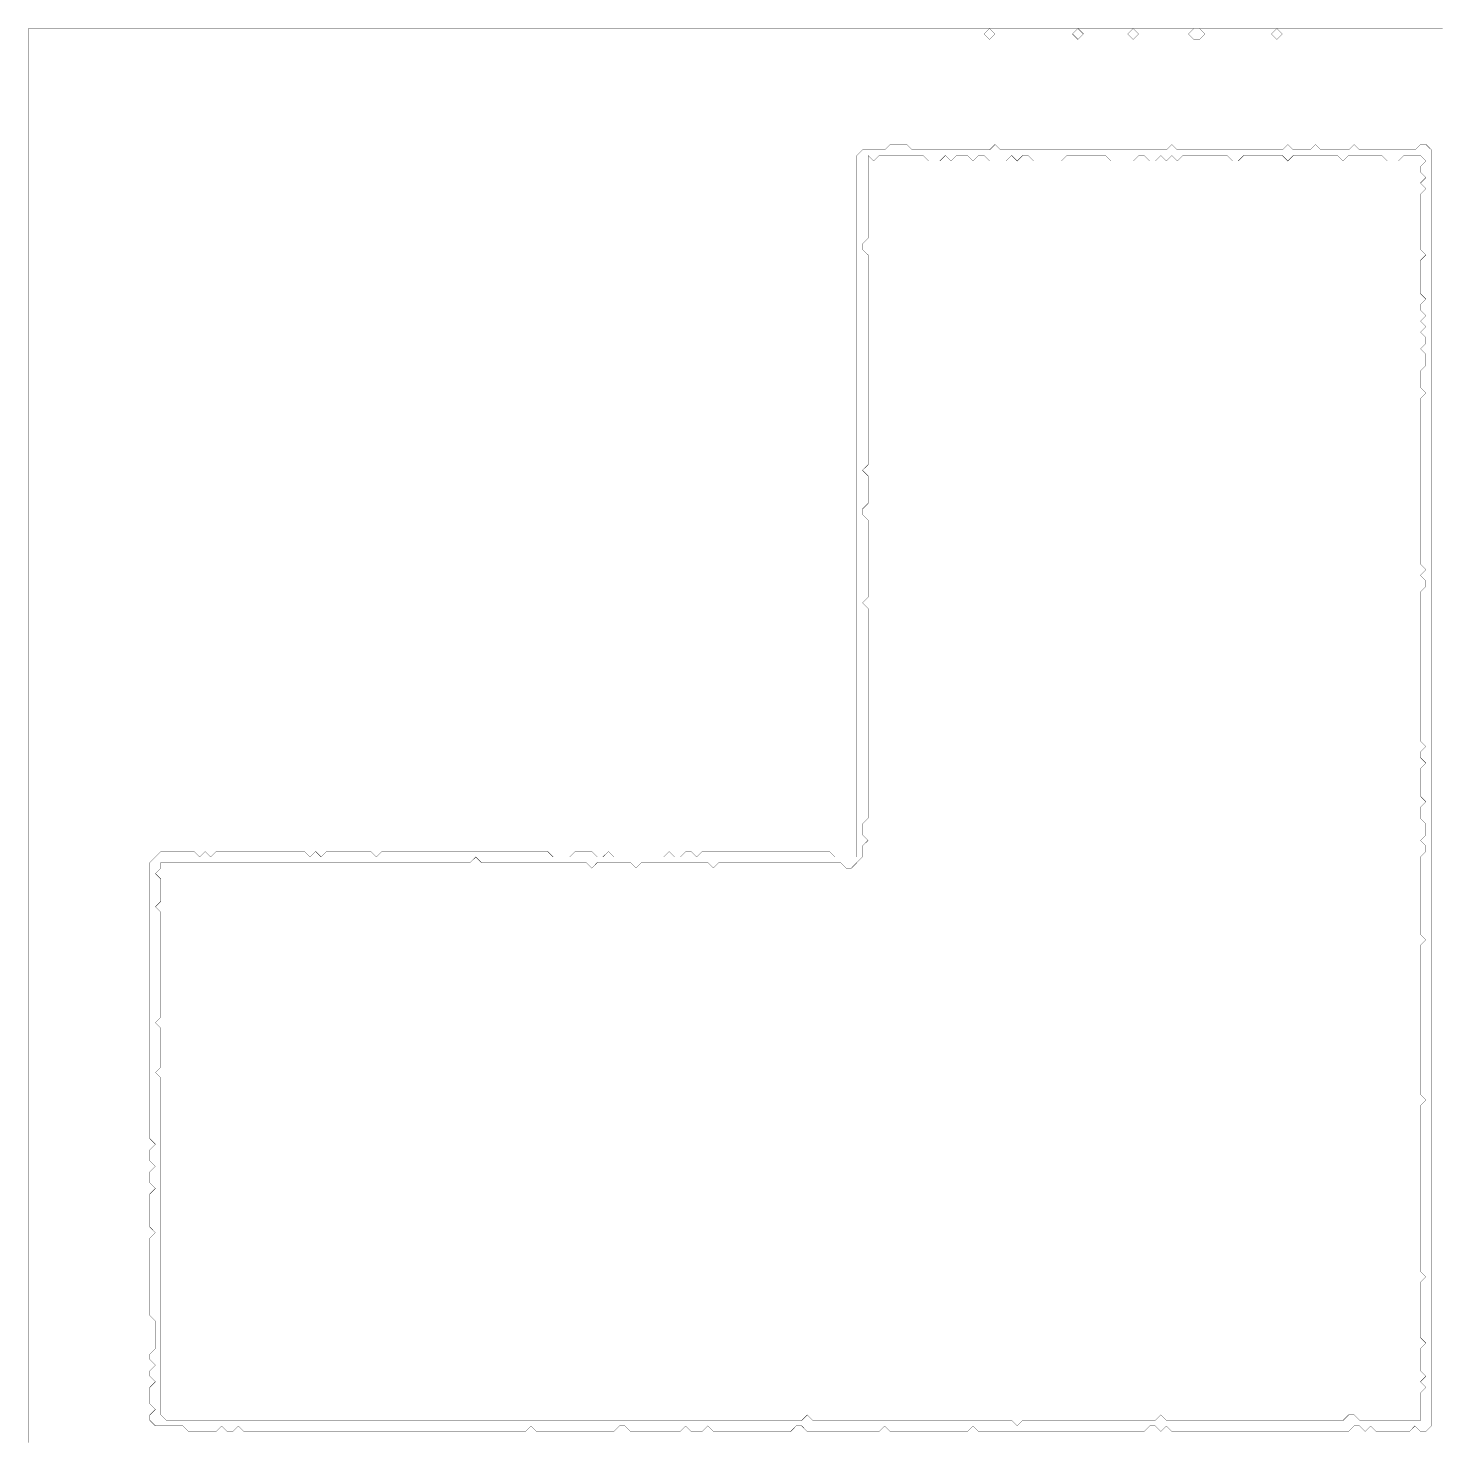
# Model space of a CAD drawing. Header units: metres. Extents: x 0 to 5221, y -5221 to 0.
# Drawn here: x 0 to 2610, y -2610 to 0 of the extents above; entities that cross this region are included whole.
import ezdxf

# ---------------------------------------------------------------- set-up
doc = ezdxf.new("R2010")
doc.units = ezdxf.units.M
doc.layers.add('conductor', color=1, linetype='Continuous')
doc.layers.add('substrate', color=5, linetype='Continuous')

msp = doc.modelspace()

# ---------------------------------------------------------------- linework, layer by layer
at = {"layer": 'conductor', "const_width": 0.5}
msp.add_lwpolyline([(1553, -235), (1553, -245.2), (1553, -255.4), (1553, -265.6), (1553, -275.9), (1553, -286.1), (1553, -296.3), (1553, -306.5), (1553, -316.7), (1553, -326.9), (1553, -337.2), (1553, -347.4), (1553, -357.6), (1553, -367.8), (1553, -378), (1553, -388.2), (1542.7, -398.5), (1542.7, -408.7), (1553, -418.9), (1553, -429.1), (1553, -439.3), (1553, -449.5), (1553, -459.8), (1553, -470), (1553, -480.2), (1553, -490.4), (1553, -500.6), (1553, -510.8), (1553, -521.1), (1553, -531.3), (1553, -541.5), (1553, -551.7), (1553, -561.9), (1553, -572.1), (1553, -582.4), (1553, -592.6), (1553, -602.8), (1553, -613), (1553, -623.2), (1553, -633.4), (1553, -643.7), (1553, -653.9), (1553, -664.1), (1553, -674.3), (1553, -684.5), (1553, -694.7), (1553, -705), (1553, -715.2), (1553, -725.4), (1553, -735.6), (1553, -745.8), (1553, -756), (1553, -766.3), (1553, -776.5), (1553, -786.7), (1553, -796.9), (1553, -807.1), (1542.7, -817.3), (1553, -827.6), (1553, -837.8), (1553, -848), (1553, -858.2), (1553, -868.4), (1553, -878.6), (1542.7, -888.9), (1542.7, -899.1), (1553, -909.3), (1553, -919.5), (1553, -929.7), (1553, -939.9), (1553, -950.2), (1553, -960.4), (1553, -970.6), (1553, -980.8), (1553, -991), (1553, -1001.2), (1553, -1011.5), (1553, -1021.7), (1553, -1031.9), (1553, -1042.1), (1553, -1052.3), (1542.7, -1062.5), (1553, -1072.8), (1553, -1083), (1553, -1093.2), (1553, -1103.4), (1553, -1113.6), (1553, -1123.8), (1553, -1134.1), (1553, -1144.3), (1553, -1154.5), (1553, -1164.7), (1553, -1174.9), (1553, -1185.1), (1553, -1195.4), (1553, -1205.6), (1553, -1215.8), (1553, -1226), (1553, -1236.2), (1553, -1246.4), (1553, -1256.7), (1553, -1266.9), (1553, -1277.1), (1553, -1287.3), (1553, -1297.5), (1553, -1307.8), (1553, -1318), (1553, -1328.2), (1553, -1338.4), (1553, -1348.6), (1553, -1358.8), (1553, -1369.1), (1553, -1379.3), (1553, -1389.5), (1553, -1399.7), (1553, -1409.9), (1553, -1420.1), (1553, -1430.4), (1553, -1440.6), (1553, -1450.8), (1553, -1461), (1542.7, -1471.2), (1542.7, -1481.4), (1542.7, -1491.7), (1553, -1501.9), (1542.7, -1512.1), (1542.7, -1522.3), (1542.7, -1532.5), (1532.5, -1542.7), (1522.3, -1553), (1512.1, -1553), (1501.9, -1542.7), (1491.7, -1542.7), (1481.4, -1542.7), (1471.2, -1542.7), (1461, -1542.7), (1450.8, -1542.7), (1440.6, -1542.7), (1430.4, -1542.7), (1420.1, -1542.7), (1409.9, -1542.7), (1399.7, -1542.7), (1389.5, -1542.7), (1379.3, -1542.7), (1369.1, -1542.7), (1358.8, -1542.7), (1348.6, -1542.7), (1338.4, -1542.7), (1328.2, -1542.7), (1318, -1542.7), (1307.8, -1542.7), (1297.5, -1542.7), (1287.3, -1542.7), (1277.1, -1542.7), (1266.9, -1553), (1256.7, -1542.7), (1246.4, -1542.7), (1236.2, -1542.7), (1226, -1542.7), (1215.8, -1542.7), (1205.6, -1542.7), (1195.4, -1542.7), (1185.1, -1542.7), (1174.9, -1542.7), (1164.7, -1542.7), (1154.5, -1542.7), (1144.3, -1542.7), (1134.1, -1542.7), (1123.8, -1553), (1113.6, -1542.7), (1103.4, -1542.7), (1093.2, -1542.7), (1083, -1542.7), (1072.8, -1542.7), (1062.5, -1542.7), (1052.3, -1542.7), (1042.1, -1553), (1031.9, -1542.7), (1021.7, -1542.7), (1011.5, -1542.7), (1001.2, -1542.7), (991, -1542.7), (980.8, -1542.7), (970.6, -1542.7), (960.4, -1542.7), (950.2, -1542.7), (939.9, -1542.7), (929.7, -1542.7), (919.5, -1542.7), (909.3, -1542.7), (899.1, -1542.7), (888.9, -1542.7), (878.6, -1542.7), (868.4, -1542.7), (858.2, -1542.7), (848, -1542.7), (837.8, -1542.7), (827.6, -1532.5), (817.3, -1542.7), (807.1, -1542.7), (796.9, -1542.7), (786.7, -1542.7), (776.5, -1542.7), (766.3, -1542.7), (756, -1542.7), (745.8, -1542.7), (735.6, -1542.7), (725.4, -1542.7), (715.2, -1542.7), (705, -1542.7), (694.7, -1542.7), (684.5, -1542.7), (674.3, -1542.7), (664.1, -1542.7), (653.9, -1542.7), (643.7, -1542.7), (633.4, -1542.7), (623.2, -1542.7), (613, -1542.7), (602.8, -1542.7), (592.6, -1542.7), (582.4, -1542.7), (572.1, -1542.7), (561.9, -1542.7), (551.7, -1542.7), (541.5, -1542.7), (531.3, -1542.7), (521.1, -1542.7), (510.8, -1542.7), (500.6, -1542.7), (490.4, -1542.7), (480.2, -1542.7), (470, -1542.7), (459.8, -1542.7), (449.5, -1542.7), (439.3, -1542.7), (429.1, -1542.7), (418.9, -1542.7), (408.7, -1542.7), (398.5, -1542.7), (388.2, -1542.7), (378, -1542.7), (367.8, -1542.7), (357.6, -1542.7), (347.4, -1542.7), (337.2, -1542.7), (326.9, -1542.7), (316.7, -1542.7), (306.5, -1542.7), (296.3, -1542.7), (286.1, -1542.7), (275.9, -1542.7), (265.6, -1542.7), (255.4, -1542.7), (245.2, -1542.7), (245.2, -1553), (235, -1563.2), (245.2, -1573.4), (245.2, -1583.6), (245.2, -1593.8), (245.2, -1604), (245.2, -1614.3), (235, -1624.5), (245.2, -1634.7), (245.2, -1644.9), (245.2, -1655.1), (245.2, -1665.3), (245.2, -1675.6), (245.2, -1685.8), (245.2, -1696), (245.2, -1706.2), (245.2, -1716.4), (245.2, -1726.6), (245.2, -1736.9), (245.2, -1747.1), (245.2, -1757.3), (245.2, -1767.5), (245.2, -1777.7), (245.2, -1787.9), (245.2, -1798.2), (245.2, -1808.4), (245.2, -1818.6), (245.2, -1828.8), (235, -1839), (245.2, -1849.2), (245.2, -1859.5), (245.2, -1869.7), (245.2, -1879.9), (245.2, -1890.1), (245.2, -1900.3), (245.2, -1910.5), (245.2, -1920.8), (235, -1931), (245.2, -1941.2), (245.2, -1951.4), (245.2, -1961.6), (245.2, -1971.8), (245.2, -1982.1), (245.2, -1992.3), (245.2, -2002.5), (245.2, -2012.7), (245.2, -2022.9), (245.2, -2033.1), (245.2, -2043.4), (245.2, -2053.6), (245.2, -2063.8), (245.2, -2074), (245.2, -2084.2), (245.2, -2094.4), (245.2, -2104.7), (245.2, -2114.9), (245.2, -2125.1), (245.2, -2135.3), (245.2, -2145.5), (245.2, -2155.7), (245.2, -2166), (245.2, -2176.2), (245.2, -2186.4), (245.2, -2196.6), (245.2, -2206.8), (245.2, -2217), (245.2, -2227.3), (245.2, -2237.5), (245.2, -2247.7), (245.2, -2257.9), (245.2, -2268.1), (245.2, -2278.3), (245.2, -2288.6), (245.2, -2298.8), (245.2, -2309), (245.2, -2319.2), (245.2, -2329.4), (245.2, -2339.6), (245.2, -2349.9), (245.2, -2360.1), (245.2, -2370.3), (245.2, -2380.5), (245.2, -2390.7), (245.2, -2400.9), (245.2, -2411.2), (245.2, -2421.4), (245.2, -2431.6), (245.2, -2441.8), (245.2, -2452), (245.2, -2462.2), (245.2, -2472.5), (245.2, -2482.7), (245.2, -2492.9), (245.2, -2503.1), (245.2, -2513.3), (245.2, -2523.5), (245.2, -2533.8), (245.2, -2544), (245.2, -2554.2), (245.2, -2564.4), (255.4, -2574.6), (265.6, -2574.6), (275.9, -2574.6), (286.1, -2574.6), (296.3, -2574.6), (306.5, -2574.6), (316.7, -2574.6), (326.9, -2574.6), (337.2, -2574.6), (347.4, -2574.6), (357.6, -2574.6), (367.8, -2574.6), (378, -2574.6), (388.2, -2574.6), (398.5, -2574.6), (408.7, -2574.6), (418.9, -2574.6), (429.1, -2574.6), (439.3, -2574.6), (449.5, -2574.6), (459.8, -2574.6), (470, -2574.6), (480.2, -2574.6), (490.4, -2574.6), (500.6, -2574.6), (510.8, -2574.6), (521.1, -2574.6), (531.3, -2574.6), (541.5, -2574.6), (551.7, -2574.6), (561.9, -2574.6), (572.1, -2574.6), (582.4, -2574.6), (592.6, -2574.6), (602.8, -2574.6), (613, -2574.6), (623.2, -2574.6), (633.4, -2574.6), (643.7, -2574.6), (653.9, -2574.6), (664.1, -2574.6), (674.3, -2574.6), (684.5, -2574.6), (694.7, -2574.6), (705, -2574.6), (715.2, -2574.6), (725.4, -2574.6), (735.6, -2574.6), (745.8, -2574.6), (756, -2574.6), (766.3, -2574.6), (776.5, -2574.6), (786.7, -2574.6), (796.9, -2574.6), (807.1, -2574.6), (817.3, -2574.6), (827.6, -2574.6), (837.8, -2574.6), (848, -2574.6), (858.2, -2574.6), (868.4, -2574.6), (878.6, -2574.6), (888.9, -2574.6), (899.1, -2574.6), (909.3, -2574.6), (919.5, -2574.6), (929.7, -2574.6), (939.9, -2574.6), (950.2, -2574.6), (960.4, -2574.6), (970.6, -2574.6), (980.8, -2574.6), (991, -2574.6), (1001.2, -2574.6), (1011.5, -2574.6), (1021.7, -2574.6), (1031.9, -2574.6), (1042.1, -2574.6), (1052.3, -2574.6), (1062.5, -2574.6), (1072.8, -2574.6), (1083, -2574.6), (1093.2, -2574.6), (1103.4, -2574.6), (1113.6, -2574.6), (1123.8, -2574.6), (1134.1, -2574.6), (1144.3, -2574.6), (1154.5, -2574.6), (1164.7, -2574.6), (1174.9, -2574.6), (1185.1, -2574.6), (1195.4, -2574.6), (1205.6, -2574.6), (1215.8, -2574.6), (1226, -2574.6), (1236.2, -2574.6), (1246.4, -2574.6), (1256.7, -2574.6), (1266.9, -2574.6), (1277.1, -2574.6), (1287.3, -2574.6), (1297.5, -2574.6), (1307.8, -2574.6), (1318, -2574.6), (1328.2, -2574.6), (1338.4, -2574.6), (1348.6, -2574.6), (1358.8, -2574.6), (1369.1, -2574.6), (1379.3, -2574.6), (1389.5, -2574.6), (1399.7, -2574.6), (1409.9, -2574.6), (1420.1, -2574.6), (1430.4, -2574.6), (1440.6, -2564.4), (1450.8, -2574.6), (1461, -2574.6), (1471.2, -2574.6), (1481.4, -2574.6), (1491.7, -2574.6), (1501.9, -2574.6), (1512.1, -2574.6), (1522.3, -2574.6), (1532.5, -2574.6), (1542.7, -2574.6), (1553, -2574.6), (1563.2, -2574.6), (1573.4, -2574.6), (1583.6, -2574.6), (1593.8, -2574.6), (1604, -2574.6), (1614.3, -2574.6), (1624.5, -2574.6), (1634.7, -2574.6), (1644.9, -2574.6), (1655.1, -2574.6), (1665.3, -2574.6), (1675.6, -2574.6), (1685.8, -2574.6), (1696, -2574.6), (1706.2, -2574.6), (1716.4, -2574.6), (1726.6, -2574.6), (1736.9, -2574.6), (1747.1, -2574.6), (1757.3, -2574.6), (1767.5, -2574.6), (1777.7, -2574.6), (1787.9, -2574.6), (1798.2, -2574.6), (1808.4, -2574.6), (1818.6, -2574.6), (1828.8, -2584.8), (1839, -2574.6), (1849.2, -2574.6), (1859.5, -2574.6), (1869.7, -2574.6), (1879.9, -2574.6), (1890.1, -2574.6), (1900.3, -2574.6), (1910.5, -2574.6), (1920.8, -2574.6), (1931, -2574.6), (1941.2, -2574.6), (1951.4, -2574.6), (1961.6, -2574.6), (1971.8, -2574.6), (1982.1, -2574.6), (1992.3, -2574.6), (2002.5, -2574.6), (2012.7, -2574.6), (2022.9, -2574.6), (2033.1, -2574.6), (2043.4, -2574.6), (2053.6, -2574.6), (2063.8, -2574.6), (2074, -2574.6), (2084.2, -2574.6), (2094.4, -2564.4), (2104.7, -2574.6), (2114.9, -2574.6), (2125.1, -2574.6), (2135.3, -2574.6), (2145.5, -2574.6), (2155.7, -2574.6), (2166, -2574.6), (2176.2, -2574.6), (2186.4, -2574.6), (2196.6, -2574.6), (2206.8, -2574.6), (2217, -2574.6), (2227.3, -2574.6), (2237.5, -2574.6), (2247.7, -2574.6), (2257.9, -2574.6), (2268.1, -2574.6), (2278.3, -2574.6), (2288.6, -2574.6), (2298.8, -2574.6), (2309, -2574.6), (2319.2, -2574.6), (2329.4, -2574.6), (2339.6, -2574.6), (2349.9, -2574.6), (2360.1, -2574.6), (2370.3, -2574.6), (2380.5, -2574.6), (2390.7, -2574.6), (2400.9, -2574.6), (2411.2, -2574.6), (2421.4, -2574.6), (2431.6, -2574.6), (2441.8, -2564.4), (2452, -2564.4), (2462.2, -2574.6), (2472.5, -2574.6), (2482.7, -2574.6), (2492.9, -2574.6), (2503.1, -2574.6), (2513.3, -2574.6), (2523.5, -2574.6), (2533.8, -2574.6), (2544, -2574.6), (2554.2, -2574.6), (2564.4, -2574.6), (2574.6, -2574.6), (2574.6, -2564.4), (2574.6, -2554.2), (2574.6, -2544), (2574.6, -2533.8), (2574.6, -2523.5), (2584.8, -2513.3), (2574.6, -2503.1), (2584.8, -2492.9), (2574.6, -2482.7), (2574.6, -2472.5), (2574.6, -2462.2), (2574.6, -2452), (2574.6, -2441.8), (2584.8, -2431.6), (2574.6, -2421.4), (2574.6, -2411.2), (2574.6, -2400.9), (2574.6, -2390.7), (2574.6, -2380.5), (2574.6, -2370.3), (2574.6, -2360.1), (2574.6, -2349.9), (2574.6, -2339.6), (2574.6, -2329.4), (2574.6, -2319.2), (2584.8, -2309), (2574.6, -2298.8), (2574.6, -2288.6), (2574.6, -2278.3), (2574.6, -2268.1), (2574.6, -2257.9), (2574.6, -2247.7), (2574.6, -2237.5), (2574.6, -2227.3), (2574.6, -2217), (2574.6, -2206.8), (2574.6, -2196.6), (2574.6, -2186.4), (2574.6, -2176.2), (2574.6, -2166), (2574.6, -2155.7), (2574.6, -2145.5), (2574.6, -2135.3), (2574.6, -2125.1), (2574.6, -2114.9), (2574.6, -2104.7), (2574.6, -2094.4), (2574.6, -2084.2), (2574.6, -2074), (2574.6, -2063.8), (2574.6, -2053.6), (2574.6, -2043.4), (2574.6, -2033.1), (2574.6, -2022.9), (2574.6, -2012.7), (2574.6, -2002.5), (2574.6, -1992.3), (2584.8, -1982.1), (2574.6, -1971.8), (2574.6, -1961.6), (2574.6, -1951.4), (2574.6, -1941.2), (2574.6, -1931), (2574.6, -1920.8), (2574.6, -1910.5), (2574.6, -1900.3), (2574.6, -1890.1), (2574.6, -1879.9), (2574.6, -1869.7), (2574.6, -1859.5), (2574.6, -1849.2), (2574.6, -1839), (2574.6, -1828.8), (2574.6, -1818.6), (2574.6, -1808.4), (2574.6, -1798.2), (2574.6, -1787.9), (2574.6, -1777.7), (2574.6, -1767.5), (2574.6, -1757.3), (2574.6, -1747.1), (2574.6, -1736.9), (2574.6, -1726.6), (2574.6, -1716.4), (2574.6, -1706.2), (2574.6, -1696), (2584.8, -1685.8), (2574.6, -1675.6), (2574.6, -1665.3), (2574.6, -1655.1), (2574.6, -1644.9), (2574.6, -1634.7), (2574.6, -1624.5), (2574.6, -1614.3), (2574.6, -1604), (2574.6, -1593.8), (2574.6, -1583.6), (2574.6, -1573.4), (2574.6, -1563.2), (2574.6, -1553), (2574.6, -1542.7), (2574.6, -1532.5), (2584.8, -1522.3), (2584.8, -1512.1), (2574.6, -1501.9), (2584.8, -1491.7), (2584.8, -1481.4), (2584.8, -1471.2), (2574.6, -1461), (2574.6, -1450.8), (2574.6, -1440.6), (2584.8, -1430.4), (2574.6, -1420.1), (2574.6, -1409.9), (2574.6, -1399.7), (2574.6, -1389.5), (2574.6, -1379.3), (2574.6, -1369.1), (2584.8, -1358.8), (2574.6, -1348.6), (2574.6, -1338.4), (2584.8, -1328.2), (2574.6, -1318), (2574.6, -1307.8), (2574.6, -1297.5), (2574.6, -1287.3), (2574.6, -1277.1), (2574.6, -1266.9), (2574.6, -1256.7), (2574.6, -1246.4), (2574.6, -1236.2), (2574.6, -1226), (2574.6, -1215.8), (2574.6, -1205.6), (2574.6, -1195.4), (2574.6, -1185.1), (2574.6, -1174.9), (2574.6, -1164.7), (2574.6, -1154.5), (2574.6, -1144.3), (2574.6, -1134.1), (2574.6, -1123.8), (2574.6, -1113.6), (2574.6, -1103.4), (2574.6, -1093.2), (2574.6, -1083), (2574.6, -1072.8), (2574.6, -1062.5), (2574.6, -1052.3), (2574.6, -1042.1), (2584.8, -1031.9), (2584.8, -1021.7), (2574.6, -1011.5), (2584.8, -1001.2), (2574.6, -991), (2574.6, -980.8), (2574.6, -970.6), (2574.6, -960.4), (2574.6, -950.2), (2574.6, -939.9), (2574.6, -929.7), (2574.6, -919.5), (2574.6, -909.3), (2574.6, -899.1), (2574.6, -888.9), (2574.6, -878.6), (2574.6, -868.4), (2574.6, -858.2), (2574.6, -848), (2574.6, -837.8), (2574.6, -827.6), (2574.6, -817.3), (2574.6, -807.1), (2574.6, -796.9), (2574.6, -786.7), (2574.6, -776.5), (2574.6, -766.3), (2574.6, -756), (2574.6, -745.8), (2574.6, -735.6), (2574.6, -725.4), (2574.6, -715.2), (2574.6, -705), (2574.6, -694.7), (2574.6, -684.5), (2584.8, -674.3), (2574.6, -664.1), (2574.6, -653.9), (2574.6, -643.7), (2574.6, -633.4), (2584.8, -623.2), (2584.8, -613), (2584.8, -602.8), (2574.6, -592.6), (2584.8, -582.4), (2584.8, -572.1), (2574.6, -561.9), (2584.8, -551.7), (2574.6, -541.5), (2584.8, -531.3), (2574.6, -521.1), (2574.6, -510.8), (2584.8, -500.6), (2574.6, -490.4), (2574.6, -480.2), (2574.6, -470), (2574.6, -459.8), (2574.6, -449.5), (2574.6, -439.3), (2574.6, -429.1), (2584.8, -418.9), (2574.6, -408.7), (2574.6, -398.5), (2574.6, -388.2), (2574.6, -378), (2574.6, -367.8), (2574.6, -357.6), (2574.6, -347.4), (2574.6, -337.2), (2574.6, -326.9), (2574.6, -316.7), (2574.6, -306.5), (2584.8, -296.3), (2574.6, -286.1), (2584.8, -275.9), (2574.6, -265.6), (2574.6, -255.4), (2584.8, -245.2), (2574.6, -235), (2564.4, -235), (2554.2, -235), (2544, -235), (2533.8, -245.2), (2523.5, -245.2), (2513.3, -245.2), (2503.1, -235), (2492.9, -235), (2482.7, -235), (2472.5, -235), (2462.2, -235), (2452, -235), (2441.8, -235), (2431.6, -245.2), (2421.4, -235), (2411.2, -235), (2400.9, -235), (2390.7, -235), (2380.5, -235), (2370.3, -235), (2360.1, -235), (2349.9, -235), (2339.6, -235), (2329.4, -245.2), (2319.2, -235), (2309, -235), (2298.8, -235), (2288.6, -235), (2278.3, -235), (2268.1, -235), (2257.9, -235), (2247.7, -235), (2237.5, -245.2), (2227.3, -245.2), (2217, -235), (2206.8, -235), (2196.6, -235), (2186.4, -235), (2176.2, -235), (2166, -235), (2155.7, -235), (2145.5, -235), (2135.3, -235), (2125.1, -245.2), (2114.9, -235), (2104.7, -245.2), (2094.4, -235), (2084.2, -245.2), (2074, -245.2), (2063.8, -235), (2053.6, -235), (2043.4, -245.2), (2033.1, -245.2), (2022.9, -245.2), (2012.7, -245.2), (2002.5, -245.2), (1992.3, -235), (1982.1, -235), (1971.8, -235), (1961.6, -235), (1951.4, -235), (1941.2, -235), (1931, -235), (1920.8, -235), (1910.5, -245.2), (1900.3, -245.2), (1890.1, -245.2), (1879.9, -245.2), (1869.7, -245.2), (1859.5, -245.2), (1849.2, -235), (1839, -235), (1828.8, -245.2), (1818.6, -235), (1808.4, -245.2), (1798.2, -245.2), (1787.9, -245.2), (1777.7, -245.2), (1767.5, -235), (1757.3, -235), (1747.1, -245.2), (1736.9, -235), (1726.6, -235), (1716.4, -235), (1706.2, -245.2), (1696, -235), (1685.8, -245.2), (1675.6, -245.2), (1665.3, -245.2), (1655.1, -235), (1644.9, -235), (1634.7, -235), (1624.5, -235), (1614.3, -235), (1604, -235), (1593.8, -235), (1583.6, -235), (1573.4, -235), (1563.2, -245.2)], close=True, dxfattribs=at)
at = {"layer": 'substrate', "const_width": 0.5}
msp.add_lwpolyline([(2615.5, 0), (2605.3, 0), (2595.1, 0), (2584.8, 0), (2574.6, 0), (2564.4, 0), (2554.2, 0), (2544, 0), (2533.8, 0), (2523.5, 0), (2513.3, 0), (2503.1, 0), (2492.9, 0), (2482.7, 0), (2472.5, 0), (2462.2, 0), (2452, 0), (2441.8, 0), (2431.6, 0), (2421.4, 0), (2411.2, 0), (2400.9, 0), (2390.7, 0), (2380.5, 0), (2370.3, 0), (2360.1, 0), (2349.9, 0), (2339.6, 0), (2329.4, 0), (2319.2, 0), (2309, 0), (2298.8, 0), (2288.6, 0), (2278.3, 0), (2268.1, 0), (2257.9, 0), (2247.7, 0), (2237.5, 0), (2227.3, 0), (2217, 0), (2206.8, 0), (2196.6, 0), (2186.4, 0), (2176.2, 0), (2166, 0), (2155.7, 0), (2145.5, 0), (2135.3, 0), (2125.1, 0), (2114.9, 0), (2104.7, 0), (2094.4, 0), (2084.2, 0), (2074, 0), (2063.8, 0), (2053.6, 0), (2043.4, 0), (2033.1, 0), (2022.9, 0), (2012.7, 0), (2002.5, 0), (1992.3, 0), (1982.1, 0), (1971.8, 0), (1961.6, 0), (1951.4, 0), (1941.2, 0), (1931, 0), (1920.8, 0), (1910.5, 0), (1900.3, 0), (1890.1, 0), (1879.9, 0), (1869.7, 0), (1859.5, 0), (1849.2, 0), (1839, 0), (1828.8, 0), (1818.6, 0), (1808.4, 0), (1798.2, 0), (1787.9, 0), (1777.7, 0), (1767.5, 0), (1757.3, 0), (1747.1, 0), (1736.9, 0), (1726.6, 0), (1716.4, 0), (1706.2, 0), (1696, 0), (1685.8, 0), (1675.6, 0), (1665.3, 0), (1655.1, 0), (1644.9, 0), (1634.7, 0), (1624.5, 0), (1614.3, 0), (1604, 0), (1593.8, 0), (1583.6, 0), (1573.4, 0), (1563.2, 0), (1553, 0), (1542.7, 0), (1532.5, 0), (1522.3, 0), (1512.1, 0), (1501.9, 0), (1491.7, 0), (1481.4, 0), (1471.2, 0), (1461, 0), (1450.8, 0), (1440.6, 0), (1430.4, 0), (1420.1, 0), (1409.9, 0), (1399.7, 0), (1389.5, 0), (1379.3, 0), (1369.1, 0), (1358.8, 0), (1348.6, 0), (1338.4, 0), (1328.2, 0), (1318, 0), (1307.8, 0), (1297.5, 0), (1287.3, 0), (1277.1, 0), (1266.9, 0), (1256.7, 0), (1246.4, 0), (1236.2, 0), (1226, 0), (1215.8, 0), (1205.6, 0), (1195.4, 0), (1185.1, 0), (1174.9, 0), (1164.7, 0), (1154.5, 0), (1144.3, 0), (1134.1, 0), (1123.8, 0), (1113.6, 0), (1103.4, 0), (1093.2, 0), (1083, 0), (1072.8, 0), (1062.5, 0), (1052.3, 0), (1042.1, 0), (1031.9, 0), (1021.7, 0), (1011.5, 0), (1001.2, 0), (991, 0), (980.8, 0), (970.6, 0), (960.4, 0), (950.2, 0), (939.9, 0), (929.7, 0), (919.5, 0), (909.3, 0), (899.1, 0), (888.9, 0), (878.6, 0), (868.4, 0), (858.2, 0), (848, 0), (837.8, 0), (827.6, 0), (817.3, 0), (807.1, 0), (796.9, 0), (786.7, 0), (776.5, 0), (766.3, 0), (756, 0), (745.8, 0), (735.6, 0), (725.4, 0), (715.2, 0), (705, 0), (694.7, 0), (684.5, 0), (674.3, 0), (664.1, 0), (653.9, 0), (643.7, 0), (633.4, 0), (623.2, 0), (613, 0), (602.8, 0), (592.6, 0), (582.4, 0), (572.1, 0), (561.9, 0), (551.7, 0), (541.5, 0), (531.3, 0), (521.1, 0), (510.8, 0), (500.6, 0), (490.4, 0), (480.2, 0), (470, 0), (459.8, 0), (449.5, 0), (439.3, 0), (429.1, 0), (418.9, 0), (408.7, 0), (398.5, 0), (388.2, 0), (378, 0), (367.8, 0), (357.6, 0), (347.4, 0), (337.2, 0), (326.9, 0), (316.7, 0), (306.5, 0), (296.3, 0), (286.1, 0), (275.9, 0), (265.6, 0), (255.4, 0), (245.2, 0), (235, 0), (224.8, 0), (214.6, 0), (204.3, 0), (194.1, 0), (183.9, 0), (173.7, 0), (163.5, 0), (153.3, 0), (143, 0), (132.8, 0), (122.6, 0), (112.4, 0), (102.2, 0), (92, 0), (81.7, 0), (71.5, 0), (61.3, 0), (51.1, 0), (40.9, 0), (30.7, 0), (20.4, 0), (10.2, 0), (0, 0), (0, -10.2), (0, -20.4), (0, -30.7), (0, -40.9), (0, -51.1), (0, -61.3), (0, -71.5), (0, -81.7), (0, -92), (0, -102.2), (0, -112.4), (0, -122.6), (0, -132.8), (0, -143), (0, -153.3), (0, -163.5), (0, -173.7), (0, -183.9), (0, -194.1), (0, -204.3), (0, -214.6), (0, -224.8), (0, -235), (0, -245.2), (0, -255.4), (0, -265.6), (0, -275.9), (0, -286.1), (0, -296.3), (0, -306.5), (0, -316.7), (0, -326.9), (0, -337.2), (0, -347.4), (0, -357.6), (0, -367.8), (0, -378), (0, -388.2), (0, -398.5), (0, -408.7), (0, -418.9), (0, -429.1), (0, -439.3), (0, -449.5), (0, -459.8), (0, -470), (0, -480.2), (0, -490.4), (0, -500.6), (0, -510.8), (0, -521.1), (0, -531.3), (0, -541.5), (0, -551.7), (0, -561.9), (0, -572.1), (0, -582.4), (0, -592.6), (0, -602.8), (0, -613), (0, -623.2), (0, -633.4), (0, -643.7), (0, -653.9), (0, -664.1), (0, -674.3), (0, -684.5), (0, -694.7), (0, -705), (0, -715.2), (0, -725.4), (0, -735.6), (0, -745.8), (0, -756), (0, -766.3), (0, -776.5), (0, -786.7), (0, -796.9), (0, -807.1), (0, -817.3), (0, -827.6), (0, -837.8), (0, -848), (0, -858.2), (0, -868.4), (0, -878.6), (0, -888.9), (0, -899.1), (0, -909.3), (0, -919.5), (0, -929.7), (0, -939.9), (0, -950.2), (0, -960.4), (0, -970.6), (0, -980.8), (0, -991), (0, -1001.2), (0, -1011.5), (0, -1021.7), (0, -1031.9), (0, -1042.1), (0, -1052.3), (0, -1062.5), (0, -1072.8), (0, -1083), (0, -1093.2), (0, -1103.4), (0, -1113.6), (0, -1123.8), (0, -1134.1), (0, -1144.3), (0, -1154.5), (0, -1164.7), (0, -1174.9), (0, -1185.1), (0, -1195.4), (0, -1205.6), (0, -1215.8), (0, -1226), (0, -1236.2), (0, -1246.4), (0, -1256.7), (0, -1266.9), (0, -1277.1), (0, -1287.3), (0, -1297.5), (0, -1307.8), (0, -1318), (0, -1328.2), (0, -1338.4), (0, -1348.6), (0, -1358.8), (0, -1369.1), (0, -1379.3), (0, -1389.5), (0, -1399.7), (0, -1409.9), (0, -1420.1), (0, -1430.4), (0, -1440.6), (0, -1450.8), (0, -1461), (0, -1471.2), (0, -1481.4), (0, -1491.7), (0, -1501.9), (0, -1512.1), (0, -1522.3), (0, -1532.5), (0, -1542.7), (0, -1553), (0, -1563.2), (0, -1573.4), (0, -1583.6), (0, -1593.8), (0, -1604), (0, -1614.3), (0, -1624.5), (0, -1634.7), (0, -1644.9), (0, -1655.1), (0, -1665.3), (0, -1675.6), (0, -1685.8), (0, -1696), (0, -1706.2), (0, -1716.4), (0, -1726.6), (0, -1736.9), (0, -1747.1), (0, -1757.3), (0, -1767.5), (0, -1777.7), (0, -1787.9), (0, -1798.2), (0, -1808.4), (0, -1818.6), (0, -1828.8), (0, -1839), (0, -1849.2), (0, -1859.5), (0, -1869.7), (0, -1879.9), (0, -1890.1), (0, -1900.3), (0, -1910.5), (0, -1920.8), (0, -1931), (0, -1941.2), (0, -1951.4), (0, -1961.6), (0, -1971.8), (0, -1982.1), (0, -1992.3), (0, -2002.5), (0, -2012.7), (0, -2022.9), (0, -2033.1), (0, -2043.4), (0, -2053.6), (0, -2063.8), (0, -2074), (0, -2084.2), (0, -2094.4), (0, -2104.7), (0, -2114.9), (0, -2125.1), (0, -2135.3), (0, -2145.5), (0, -2155.7), (0, -2166), (0, -2176.2), (0, -2186.4), (0, -2196.6), (0, -2206.8), (0, -2217), (0, -2227.3), (0, -2237.5), (0, -2247.7), (0, -2257.9), (0, -2268.1), (0, -2278.3), (0, -2288.6), (0, -2298.8), (0, -2309), (0, -2319.2), (0, -2329.4), (0, -2339.6), (0, -2349.9), (0, -2360.1), (0, -2370.3), (0, -2380.5), (0, -2390.7), (0, -2400.9), (0, -2411.2), (0, -2421.4), (0, -2431.6), (0, -2441.8), (0, -2452), (0, -2462.2), (0, -2472.5), (0, -2482.7), (0, -2492.9), (0, -2503.1), (0, -2513.3), (0, -2523.5), (0, -2533.8), (0, -2544), (0, -2554.2), (0, -2564.4), (0, -2574.6), (0, -2584.8), (0, -2595.1), (0, -2605.3), (0, -2615.5)], dxfattribs=at)
for points in [[(1767.5, -10.2), (1777.7, 0), (1787.9, -10.2), (1777.7, -20.4)], [(1931, -10.2), (1941.2, 0), (1951.4, -10.2), (1941.2, -20.4)], [(2033.1, -10.2), (2043.4, 0), (2053.6, -10.2), (2043.4, -20.4)], [(2145.5, -10.2), (2155.7, 0), (2166, 0), (2176.2, -10.2), (2166, -20.4), (2155.7, -20.4)], [(2298.8, -10.2), (2309, 0), (2319.2, -10.2), (2309, -20.4)], [(1583.6, -224.8), (1593.8, -214.6), (1604, -214.6), (1614.3, -214.6), (1624.5, -214.6), (1634.7, -224.8), (1644.9, -224.8), (1655.1, -224.8), (1665.3, -224.8), (1675.6, -224.8), (1685.8, -224.8), (1696, -224.8), (1706.2, -224.8), (1716.4, -224.8), (1726.6, -224.8), (1736.9, -224.8), (1747.1, -224.8), (1757.3, -224.8), (1767.5, -224.8), (1777.7, -224.8), (1787.9, -214.6), (1798.2, -224.8), (1808.4, -224.8), (1818.6, -224.8), (1828.8, -224.8), (1839, -224.8), (1849.2, -224.8), (1859.5, -224.8), (1869.7, -224.8), (1879.9, -224.8), (1890.1, -224.8), (1900.3, -224.8), (1910.5, -224.8), (1920.8, -224.8), (1931, -224.8), (1941.2, -224.8), (1951.4, -224.8), (1961.6, -224.8), (1971.8, -224.8), (1982.1, -224.8), (1992.3, -224.8), (2002.5, -224.8), (2012.7, -224.8), (2022.9, -224.8), (2033.1, -224.8), (2043.4, -224.8), (2053.6, -224.8), (2063.8, -224.8), (2074, -224.8), (2084.2, -224.8), (2094.4, -224.8), (2104.7, -224.8), (2114.9, -214.6), (2125.1, -224.8), (2135.3, -224.8), (2145.5, -224.8), (2155.7, -224.8), (2166, -224.8), (2176.2, -224.8), (2186.4, -224.8), (2196.6, -224.8), (2206.8, -224.8), (2217, -224.8), (2227.3, -224.8), (2237.5, -224.8), (2247.7, -224.8), (2257.9, -224.8), (2268.1, -224.8), (2278.3, -224.8), (2288.6, -224.8), (2298.8, -224.8), (2309, -224.8), (2319.2, -224.8), (2329.4, -214.6), (2339.6, -224.8), (2349.9, -224.8), (2360.1, -224.8), (2370.3, -224.8), (2380.5, -214.6), (2390.7, -224.8), (2400.9, -224.8), (2411.2, -224.8), (2421.4, -224.8), (2431.6, -224.8), (2441.8, -224.8), (2452, -214.6), (2462.2, -224.8), (2472.5, -224.8), (2482.7, -224.8), (2492.9, -224.8), (2503.1, -224.8), (2513.3, -224.8), (2523.5, -224.8), (2533.8, -224.8), (2544, -224.8), (2554.2, -224.8), (2564.4, -224.8), (2574.6, -214.6), (2584.8, -214.6), (2595.1, -224.8), (2595.1, -235), (2595.1, -245.2), (2595.1, -255.4), (2595.1, -265.6), (2595.1, -275.9), (2595.1, -286.1), (2595.1, -296.3), (2595.1, -306.5), (2595.1, -316.7), (2595.1, -326.9), (2595.1, -337.2), (2595.1, -347.4), (2595.1, -357.6), (2595.1, -367.8), (2595.1, -378), (2595.1, -388.2), (2595.1, -398.5), (2595.1, -408.7), (2595.1, -418.9), (2595.1, -429.1), (2595.1, -439.3), (2595.1, -449.5), (2595.1, -459.8), (2595.1, -470), (2595.1, -480.2), (2595.1, -490.4), (2595.1, -500.6), (2595.1, -510.8), (2595.1, -521.1), (2595.1, -531.3), (2595.1, -541.5), (2595.1, -551.7), (2595.1, -561.9), (2595.1, -572.1), (2595.1, -582.4), (2595.1, -592.6), (2595.1, -602.8), (2595.1, -613), (2595.1, -623.2), (2595.1, -633.4), (2595.1, -643.7), (2595.1, -653.9), (2595.1, -664.1), (2595.1, -674.3), (2595.1, -684.5), (2595.1, -694.7), (2595.1, -705), (2595.1, -715.2), (2595.1, -725.4), (2595.1, -735.6), (2595.1, -745.8), (2595.1, -756), (2595.1, -766.3), (2595.1, -776.5), (2595.1, -786.7), (2595.1, -796.9), (2595.1, -807.1), (2595.1, -817.3), (2595.1, -827.6), (2595.1, -837.8), (2595.1, -848), (2595.1, -858.2), (2595.1, -868.4), (2595.1, -878.6), (2595.1, -888.9), (2595.1, -899.1), (2595.1, -909.3), (2595.1, -919.5), (2595.1, -929.7), (2595.1, -939.9), (2595.1, -950.2), (2595.1, -960.4), (2595.1, -970.6), (2595.1, -980.8), (2595.1, -991), (2595.1, -1001.2), (2595.1, -1011.5), (2595.1, -1021.7), (2595.1, -1031.9), (2595.1, -1042.1), (2595.1, -1052.3), (2595.1, -1062.5), (2595.1, -1072.8), (2595.1, -1083), (2595.1, -1093.2), (2595.1, -1103.4), (2595.1, -1113.6), (2595.1, -1123.8), (2595.1, -1134.1), (2595.1, -1144.3), (2595.1, -1154.5), (2595.1, -1164.7), (2595.1, -1174.9), (2595.1, -1185.1), (2595.1, -1195.4), (2595.1, -1205.6), (2595.1, -1215.8), (2595.1, -1226), (2595.1, -1236.2), (2595.1, -1246.4), (2595.1, -1256.7), (2595.1, -1266.9), (2595.1, -1277.1), (2595.1, -1287.3), (2595.1, -1297.5), (2595.1, -1307.8), (2595.1, -1318), (2595.1, -1328.2), (2595.1, -1338.4), (2595.1, -1348.6), (2595.1, -1358.8), (2595.1, -1369.1), (2595.1, -1379.3), (2595.1, -1389.5), (2595.1, -1399.7), (2595.1, -1409.9), (2595.1, -1420.1), (2595.1, -1430.4), (2595.1, -1440.6), (2595.1, -1450.8), (2595.1, -1461), (2595.1, -1471.2), (2595.1, -1481.4), (2595.1, -1491.7), (2595.1, -1501.9), (2595.1, -1512.1), (2595.1, -1522.3), (2595.1, -1532.5), (2595.1, -1542.7), (2595.1, -1553), (2595.1, -1563.2), (2595.1, -1573.4), (2595.1, -1583.6), (2595.1, -1593.8), (2595.1, -1604), (2595.1, -1614.3), (2595.1, -1624.5), (2595.1, -1634.7), (2595.1, -1644.9), (2595.1, -1655.1), (2595.1, -1665.3), (2595.1, -1675.6), (2595.1, -1685.8), (2595.1, -1696), (2595.1, -1706.2), (2595.1, -1716.4), (2595.1, -1726.6), (2595.1, -1736.9), (2595.1, -1747.1), (2595.1, -1757.3), (2595.1, -1767.5), (2595.1, -1777.7), (2595.1, -1787.9), (2595.1, -1798.2), (2595.1, -1808.4), (2595.1, -1818.6), (2595.1, -1828.8), (2595.1, -1839), (2595.1, -1849.2), (2595.1, -1859.5), (2595.1, -1869.7), (2595.1, -1879.9), (2595.1, -1890.1), (2595.1, -1900.3), (2595.1, -1910.5), (2595.1, -1920.8), (2595.1, -1931), (2595.1, -1941.2), (2595.1, -1951.4), (2595.1, -1961.6), (2595.1, -1971.8), (2595.1, -1982.1), (2595.1, -1992.3), (2595.1, -2002.5), (2595.1, -2012.7), (2595.1, -2022.9), (2595.1, -2033.1), (2595.1, -2043.4), (2595.1, -2053.6), (2595.1, -2063.8), (2595.1, -2074), (2595.1, -2084.2), (2595.1, -2094.4), (2595.1, -2104.7), (2595.1, -2114.9), (2595.1, -2125.1), (2595.1, -2135.3), (2595.1, -2145.5), (2595.1, -2155.7), (2595.1, -2166), (2595.1, -2176.2), (2595.1, -2186.4), (2595.1, -2196.6), (2595.1, -2206.8), (2595.1, -2217), (2595.1, -2227.3), (2595.1, -2237.5), (2595.1, -2247.7), (2595.1, -2257.9), (2595.1, -2268.1), (2595.1, -2278.3), (2595.1, -2288.6), (2595.1, -2298.8), (2595.1, -2309), (2595.1, -2319.2), (2595.1, -2329.4), (2595.1, -2339.6), (2595.1, -2349.9), (2595.1, -2360.1), (2595.1, -2370.3), (2595.1, -2380.5), (2595.1, -2390.7), (2595.1, -2400.9), (2595.1, -2411.2), (2595.1, -2421.4), (2595.1, -2431.6), (2595.1, -2441.8), (2595.1, -2452), (2595.1, -2462.2), (2595.1, -2472.5), (2595.1, -2482.7), (2595.1, -2492.9), (2595.1, -2503.1), (2595.1, -2513.3), (2595.1, -2523.5), (2595.1, -2533.8), (2595.1, -2544), (2595.1, -2554.2), (2595.1, -2564.4), (2595.1, -2574.6), (2595.1, -2584.8), (2584.8, -2595.1), (2574.6, -2595.1), (2564.4, -2584.8), (2554.2, -2595.1), (2544, -2595.1), (2533.8, -2595.1), (2523.5, -2595.1), (2513.3, -2595.1), (2503.1, -2595.1), (2492.9, -2595.1), (2482.7, -2584.8), (2472.5, -2595.1), (2462.2, -2584.8), (2452, -2584.8), (2441.8, -2595.1), (2431.6, -2595.1), (2421.4, -2595.1), (2411.2, -2595.1), (2400.9, -2595.1), (2390.7, -2595.1), (2380.5, -2595.1), (2370.3, -2595.1), (2360.1, -2595.1), (2349.9, -2595.1), (2339.6, -2595.1), (2329.4, -2595.1), (2319.2, -2595.1), (2309, -2595.1), (2298.8, -2595.1), (2288.6, -2595.1), (2278.3, -2595.1), (2268.1, -2595.1), (2257.9, -2595.1), (2247.7, -2595.1), (2237.5, -2595.1), (2227.3, -2595.1), (2217, -2595.1), (2206.8, -2595.1), (2196.6, -2595.1), (2186.4, -2595.1), (2176.2, -2595.1), (2166, -2595.1), (2155.7, -2595.1), (2145.5, -2595.1), (2135.3, -2595.1), (2125.1, -2595.1), (2114.9, -2595.1), (2104.7, -2584.8), (2094.4, -2595.1), (2084.2, -2584.8), (2074, -2584.8), (2063.8, -2595.1), (2053.6, -2595.1), (2043.4, -2595.1), (2033.1, -2595.1), (2022.9, -2595.1), (2012.7, -2595.1), (2002.5, -2595.1), (1992.3, -2595.1), (1982.1, -2595.1), (1971.8, -2595.1), (1961.6, -2595.1), (1951.4, -2595.1), (1941.2, -2595.1), (1931, -2595.1), (1920.8, -2595.1), (1910.5, -2595.1), (1900.3, -2595.1), (1890.1, -2595.1), (1879.9, -2595.1), (1869.7, -2595.1), (1859.5, -2595.1), (1849.2, -2595.1), (1839, -2595.1), (1828.8, -2595.1), (1818.6, -2595.1), (1808.4, -2595.1), (1798.2, -2595.1), (1787.9, -2595.1), (1777.7, -2595.1), (1767.5, -2595.1), (1757.3, -2595.1), (1747.1, -2584.8), (1736.9, -2595.1), (1726.6, -2595.1), (1716.4, -2595.1), (1706.2, -2595.1), (1696, -2595.1), (1685.8, -2595.1), (1675.6, -2595.1), (1665.3, -2595.1), (1655.1, -2595.1), (1644.9, -2595.1), (1634.7, -2595.1), (1624.5, -2595.1), (1614.3, -2595.1), (1604, -2595.1), (1593.8, -2595.1), (1583.6, -2584.8), (1573.4, -2595.1), (1563.2, -2595.1), (1553, -2595.1), (1542.7, -2595.1), (1532.5, -2595.1), (1522.3, -2595.1), (1512.1, -2595.1), (1501.9, -2595.1), (1491.7, -2595.1), (1481.4, -2595.1), (1471.2, -2595.1), (1461, -2595.1), (1450.8, -2595.1), (1440.6, -2595.1), (1430.4, -2584.8), (1420.1, -2584.8), (1409.9, -2595.1), (1399.7, -2595.1), (1389.5, -2595.1), (1379.3, -2595.1), (1369.1, -2595.1), (1358.8, -2595.1), (1348.6, -2595.1), (1338.4, -2595.1), (1328.2, -2595.1), (1318, -2595.1), (1307.8, -2595.1), (1297.5, -2595.1), (1287.3, -2595.1), (1277.1, -2595.1), (1266.9, -2595.1), (1256.7, -2584.8), (1246.4, -2595.1), (1236.2, -2595.1), (1226, -2595.1), (1215.8, -2584.8), (1205.6, -2595.1), (1195.4, -2595.1), (1185.1, -2595.1), (1174.9, -2595.1), (1164.7, -2595.1), (1154.5, -2595.1), (1144.3, -2595.1), (1134.1, -2595.1), (1123.8, -2595.1), (1113.6, -2595.1), (1103.4, -2584.8), (1093.2, -2584.8), (1083, -2595.1), (1072.8, -2595.1), (1062.5, -2595.1), (1052.3, -2595.1), (1042.1, -2595.1), (1031.9, -2595.1), (1021.7, -2595.1), (1011.5, -2595.1), (1001.2, -2595.1), (991, -2595.1), (980.8, -2595.1), (970.6, -2595.1), (960.4, -2595.1), (950.2, -2595.1), (939.9, -2595.1), (929.7, -2584.8), (919.5, -2595.1), (909.3, -2595.1), (899.1, -2595.1), (888.9, -2595.1), (878.6, -2595.1), (868.4, -2595.1), (858.2, -2595.1), (848, -2595.1), (837.8, -2595.1), (827.6, -2595.1), (817.3, -2595.1), (807.1, -2595.1), (796.9, -2595.1), (786.7, -2595.1), (776.5, -2595.1), (766.3, -2595.1), (756, -2595.1), (745.8, -2595.1), (735.6, -2595.1), (725.4, -2595.1), (715.2, -2595.1), (705, -2595.1), (694.7, -2595.1), (684.5, -2595.1), (674.3, -2595.1), (664.1, -2595.1), (653.9, -2595.1), (643.7, -2595.1), (633.4, -2595.1), (623.2, -2595.1), (613, -2595.1), (602.8, -2595.1), (592.6, -2595.1), (582.4, -2595.1), (572.1, -2595.1), (561.9, -2595.1), (551.7, -2595.1), (541.5, -2595.1), (531.3, -2595.1), (521.1, -2595.1), (510.8, -2595.1), (500.6, -2595.1), (490.4, -2595.1), (480.2, -2595.1), (470, -2595.1), (459.8, -2595.1), (449.5, -2595.1), (439.3, -2595.1), (429.1, -2595.1), (418.9, -2595.1), (408.7, -2595.1), (398.5, -2595.1), (388.2, -2584.8), (378, -2595.1), (367.8, -2595.1), (357.6, -2584.8), (347.4, -2595.1), (337.2, -2595.1), (326.9, -2595.1), (316.7, -2595.1), (306.5, -2595.1), (296.3, -2595.1), (286.1, -2584.8), (275.9, -2584.8), (265.6, -2584.8), (255.4, -2584.8), (245.2, -2584.8), (235, -2584.8), (224.8, -2574.6), (224.8, -2564.4), (235, -2554.2), (224.8, -2544), (224.8, -2533.8), (224.8, -2523.5), (224.8, -2513.3), (235, -2503.1), (224.8, -2492.9), (224.8, -2482.7), (235, -2472.5), (224.8, -2462.2), (224.8, -2452), (235, -2441.8), (235, -2431.6), (235, -2421.4), (235, -2411.2), (235, -2400.9), (235, -2390.7), (224.8, -2380.5), (224.8, -2370.3), (224.8, -2360.1), (224.8, -2349.9), (224.8, -2339.6), (224.8, -2329.4), (224.8, -2319.2), (224.8, -2309), (224.8, -2298.8), (224.8, -2288.6), (224.8, -2278.3), (224.8, -2268.1), (224.8, -2257.9), (224.8, -2247.7), (224.8, -2237.5), (235, -2227.3), (224.8, -2217), (224.8, -2206.8), (224.8, -2196.6), (224.8, -2186.4), (224.8, -2176.2), (224.8, -2166), (224.8, -2155.7), (235, -2145.5), (224.8, -2135.3), (224.8, -2125.1), (224.8, -2114.9), (235, -2104.7), (224.8, -2094.4), (224.8, -2084.2), (224.8, -2074), (235, -2063.8), (224.8, -2053.6), (224.8, -2043.4), (224.8, -2033.1), (224.8, -2022.9), (224.8, -2012.7), (224.8, -2002.5), (224.8, -1992.3), (224.8, -1982.1), (224.8, -1971.8), (224.8, -1961.6), (224.8, -1951.4), (224.8, -1941.2), (224.8, -1931), (224.8, -1920.8), (224.8, -1910.5), (224.8, -1900.3), (224.8, -1890.1), (224.8, -1879.9), (224.8, -1869.7), (224.8, -1859.5), (224.8, -1849.2), (224.8, -1839), (224.8, -1828.8), (224.8, -1818.6), (224.8, -1808.4), (224.8, -1798.2), (224.8, -1787.9), (224.8, -1777.7), (224.8, -1767.5), (224.8, -1757.3), (224.8, -1747.1), (224.8, -1736.9), (224.8, -1726.6), (224.8, -1716.4), (224.8, -1706.2), (224.8, -1696), (224.8, -1685.8), (224.8, -1675.6), (224.8, -1665.3), (224.8, -1655.1), (224.8, -1644.9), (224.8, -1634.7), (224.8, -1624.5), (224.8, -1614.3), (224.8, -1604), (224.8, -1593.8), (224.8, -1583.6), (224.8, -1573.4), (224.8, -1563.2), (224.8, -1553), (224.8, -1542.7), (235, -1532.5), (245.2, -1522.3), (255.4, -1522.3), (265.6, -1522.3), (275.9, -1522.3), (286.1, -1522.3), (296.3, -1522.3), (306.5, -1522.3), (316.7, -1532.5), (326.9, -1522.3), (337.2, -1532.5), (347.4, -1522.3), (357.6, -1522.3), (367.8, -1522.3), (378, -1522.3), (388.2, -1522.3), (398.5, -1522.3), (408.7, -1522.3), (418.9, -1522.3), (429.1, -1522.3), (439.3, -1522.3), (449.5, -1522.3), (459.8, -1522.3), (470, -1522.3), (480.2, -1522.3), (490.4, -1522.3), (500.6, -1522.3), (510.8, -1522.3), (521.1, -1532.5), (531.3, -1522.3), (541.5, -1532.5), (551.7, -1522.3), (561.9, -1522.3), (572.1, -1522.3), (582.4, -1522.3), (592.6, -1522.3), (602.8, -1522.3), (613, -1522.3), (623.2, -1522.3), (633.4, -1522.3), (643.7, -1532.5), (653.9, -1522.3), (664.1, -1522.3), (674.3, -1522.3), (684.5, -1522.3), (694.7, -1522.3), (705, -1522.3), (715.2, -1522.3), (725.4, -1522.3), (735.6, -1522.3), (745.8, -1522.3), (756, -1522.3), (766.3, -1522.3), (776.5, -1522.3), (786.7, -1522.3), (796.9, -1522.3), (807.1, -1522.3), (817.3, -1522.3), (827.6, -1522.3), (837.8, -1522.3), (848, -1522.3), (858.2, -1522.3), (868.4, -1522.3), (878.6, -1522.3), (888.9, -1522.3), (899.1, -1522.3), (909.3, -1522.3), (919.5, -1522.3), (929.7, -1522.3), (939.9, -1522.3), (950.2, -1522.3), (960.4, -1522.3), (970.6, -1532.5), (980.8, -1532.5), (991, -1532.5), (1001.2, -1532.5), (1011.5, -1522.3), (1021.7, -1522.3), (1031.9, -1522.3), (1042.1, -1522.3), (1052.3, -1532.5), (1062.5, -1532.5), (1072.8, -1522.3), (1083, -1532.5), (1093.2, -1532.5), (1103.4, -1532.5), (1113.6, -1532.5), (1123.8, -1532.5), (1134.1, -1532.5), (1144.3, -1532.5), (1154.5, -1532.5), (1164.7, -1532.5), (1174.9, -1532.5), (1185.1, -1522.3), (1195.4, -1532.5), (1205.6, -1532.5), (1215.8, -1522.3), (1226, -1522.3), (1236.2, -1532.5), (1246.4, -1522.3), (1256.7, -1522.3), (1266.9, -1522.3), (1277.1, -1522.3), (1287.3, -1522.3), (1297.5, -1522.3), (1307.8, -1522.3), (1318, -1522.3), (1328.2, -1522.3), (1338.4, -1522.3), (1348.6, -1522.3), (1358.8, -1522.3), (1369.1, -1522.3), (1379.3, -1522.3), (1389.5, -1522.3), (1399.7, -1522.3), (1409.9, -1522.3), (1420.1, -1522.3), (1430.4, -1522.3), (1440.6, -1522.3), (1450.8, -1522.3), (1461, -1522.3), (1471.2, -1522.3), (1481.4, -1522.3), (1491.7, -1532.5), (1501.9, -1532.5), (1512.1, -1532.5), (1522.3, -1532.5), (1532.5, -1532.5), (1532.5, -1522.3), (1532.5, -1512.1), (1532.5, -1501.9), (1532.5, -1491.7), (1532.5, -1481.4), (1532.5, -1471.2), (1532.5, -1461), (1532.5, -1450.8), (1532.5, -1440.6), (1532.5, -1430.4), (1532.5, -1420.1), (1532.5, -1409.9), (1532.5, -1399.7), (1532.5, -1389.5), (1532.5, -1379.3), (1532.5, -1369.1), (1532.5, -1358.8), (1532.5, -1348.6), (1532.5, -1338.4), (1532.5, -1328.2), (1532.5, -1318), (1532.5, -1307.8), (1532.5, -1297.5), (1532.5, -1287.3), (1532.5, -1277.1), (1532.5, -1266.9), (1532.5, -1256.7), (1532.5, -1246.4), (1532.5, -1236.2), (1532.5, -1226), (1532.5, -1215.8), (1532.5, -1205.6), (1532.5, -1195.4), (1532.5, -1185.1), (1532.5, -1174.9), (1532.5, -1164.7), (1532.5, -1154.5), (1532.5, -1144.3), (1532.5, -1134.1), (1532.5, -1123.8), (1532.5, -1113.6), (1532.5, -1103.4), (1532.5, -1093.2), (1532.5, -1083), (1532.5, -1072.8), (1532.5, -1062.5), (1532.5, -1052.3), (1532.5, -1042.1), (1532.5, -1031.9), (1532.5, -1021.7), (1532.5, -1011.5), (1532.5, -1001.2), (1532.5, -991), (1532.5, -980.8), (1532.5, -970.6), (1532.5, -960.4), (1532.5, -950.2), (1532.5, -939.9), (1532.5, -929.7), (1532.5, -919.5), (1532.5, -909.3), (1532.5, -899.1), (1532.5, -888.9), (1532.5, -878.6), (1532.5, -868.4), (1532.5, -858.2), (1532.5, -848), (1532.5, -837.8), (1532.5, -827.6), (1532.5, -817.3), (1532.5, -807.1), (1532.5, -796.9), (1532.5, -786.7), (1532.5, -776.5), (1532.5, -766.3), (1532.5, -756), (1532.5, -745.8), (1532.5, -735.6), (1532.5, -725.4), (1532.5, -715.2), (1532.5, -705), (1532.5, -694.7), (1532.5, -684.5), (1532.5, -674.3), (1532.5, -664.1), (1532.5, -653.9), (1532.5, -643.7), (1532.5, -633.4), (1532.5, -623.2), (1532.5, -613), (1532.5, -602.8), (1532.5, -592.6), (1532.5, -582.4), (1532.5, -572.1), (1532.5, -561.9), (1532.5, -551.7), (1532.5, -541.5), (1532.5, -531.3), (1532.5, -521.1), (1532.5, -510.8), (1532.5, -500.6), (1532.5, -490.4), (1532.5, -480.2), (1532.5, -470), (1532.5, -459.8), (1532.5, -449.5), (1532.5, -439.3), (1532.5, -429.1), (1532.5, -418.9), (1532.5, -408.7), (1532.5, -398.5), (1532.5, -388.2), (1532.5, -378), (1532.5, -367.8), (1532.5, -357.6), (1532.5, -347.4), (1532.5, -337.2), (1532.5, -326.9), (1532.5, -316.7), (1532.5, -306.5), (1532.5, -296.3), (1532.5, -286.1), (1532.5, -275.9), (1532.5, -265.6), (1532.5, -255.4), (1532.5, -245.2), (1532.5, -235), (1542.7, -224.8), (1553, -224.8), (1563.2, -224.8), (1573.4, -224.8)]]:
    msp.add_lwpolyline(points, close=True, dxfattribs=at)

doc.saveas('drawing.dxf')
